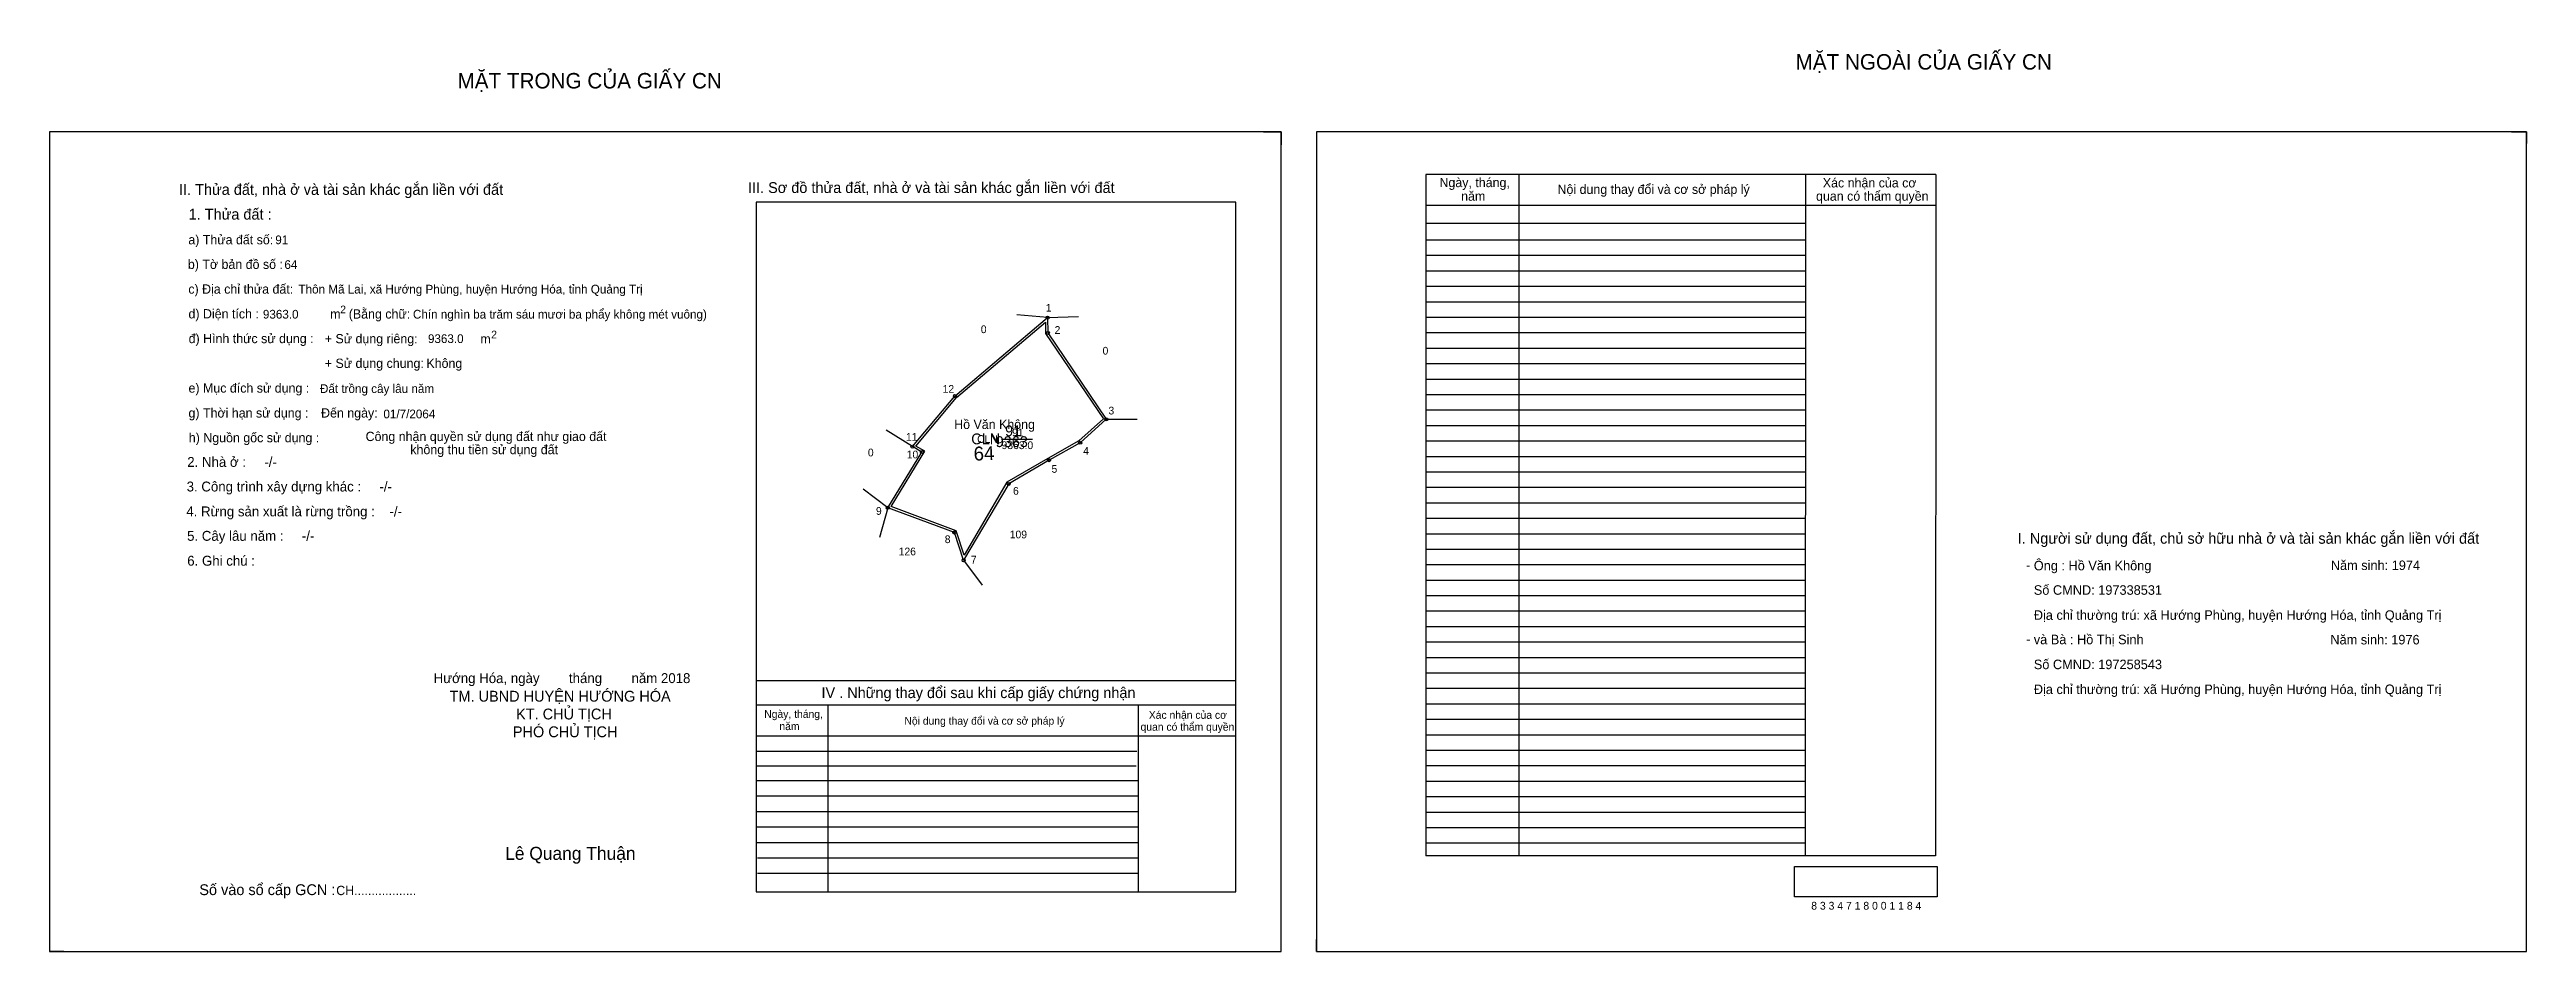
# Model space of a CAD drawing. Extents: x 530970 to 534481, y 1847183 to 1847794.
# Drawn here: x 532880 to 534481, y 1847211 to 1847794 of the extents above.
import ezdxf

# ---------------------------------------------------------------- set-up
doc = ezdxf.new("R2010")
doc.units = 0
for name, color, linetype in [('Default', 7, 'Continuous'), ('Level 10', 7, 'Continuous'), ('Level 11', 7, 'Continuous'), ('Level 13', 7, 'Continuous'), ('Level 2', 7, 'Continuous'), ('Level 27', 7, 'Continuous'), ('Level 3', 7, 'Continuous'), ('Level 36', 7, 'Continuous'), ('Level 4', 7, 'Continuous'), ('Level 5', 7, 'Continuous'), ('Level 55', 7, 'Continuous'), ('Level 6', 7, 'Continuous'), ('Level 7', 7, 'Continuous'), ('Level 8', 7, 'Continuous'), ('Level 9', 7, 'Continuous')]:
    doc.layers.add(name, color=color, linetype=linetype)

msp = doc.modelspace()

# ---------------------------------------------------------------- linework, layer by layer
at = {"layer": 'Level 10'}
for p, q in [((533664.9, 1847741), (533676.2, 1847741)), ((533676.2, 1847741), (533676.2, 1847732.6)), ((534471.7, 1847741), (534481.3, 1847741)), ((534481.3, 1847741), (534481.3, 1847733.6)), ((533525.4, 1847611), (533563.2, 1847555.2)), ((532880.1, 1847218.8), (532880.1, 1847211)), ((532889.3, 1847211), (532880.1, 1847211)), ((533699, 1847211), (533699, 1847218.8)), ((533699, 1847211), (533706.1, 1847211))]:
    msp.add_line(p, q, dxfattribs=at)
for points in [[(532880.1, 1847211), (533676.2, 1847211), (533676.2, 1847741), (532880.1, 1847741)], [(533699, 1847211), (534481.3, 1847211), (534481.3, 1847741), (533699, 1847741)], [(533525.4, 1847611), (533563.2, 1847555.2), (533546.3, 1847540), (533526.2, 1847528.7), (533500.1, 1847513.4), (533471, 1847464), (533465, 1847482), (533422, 1847498), (533444, 1847534), (533437.9, 1847537.5), (533465.4, 1847570.2), (533525.3, 1847620.9)], [(533524, 1847610.6), (533561.4, 1847555.4), (533545.5, 1847541.2), (533525.5, 1847529.9), (533499, 1847514.5), (533471.4, 1847467.4), (533466.1, 1847483.1), (533424.1, 1847498.7), (533445.9, 1847534.5), (533440, 1847537.9), (533466.4, 1847569.2), (533524, 1847617.9)]]:
    msp.add_lwpolyline(points, close=True, dxfattribs=at)
at = {"layer": 'Level 11'}
for centre in [(533525.3, 1847620.9), (533525.4, 1847611), (533525.4, 1847611), (533465.4, 1847570.2), (533563.2, 1847555.2), (533437.9, 1847537.5), (533444, 1847534), (533526.2, 1847528.7), (533546.3, 1847540), (533500.1, 1847513.4), (533422, 1847498), (533465, 1847482), (533471, 1847464)]:
    msp.add_circle(centre, 1, dxfattribs=at)
at = {"layer": 'Level 27'}
for p, q in [((533525.3, 1847620.9), (533505.4, 1847622.8)), ((533525.3, 1847620.9), (533545.3, 1847621.7)), ((533437.9, 1847537.5), (533421, 1847548.2)), ((533563.2, 1847555.2), (533583.2, 1847555.3)), ((533422, 1847498), (533406, 1847510)), ((533422, 1847498), (533416.7, 1847478.7)), ((533471, 1847464), (533483, 1847448))]:
    msp.add_line(p, q, dxfattribs=at)
at = {"layer": 'Level 6'}
msp.add_lwpolyline([(534008, 1847266.1), (534100.4, 1847266.1), (534100.4, 1847246.3), (534008, 1847246.3)], close=True, dxfattribs=at)
at = {"layer": 'Level 7'}
for p, q in [((534015, 1847671), (533769.8, 1847671)), ((534015, 1847661), (533769.8, 1847661)), ((534015, 1847651), (533769.8, 1847651)), ((534015, 1847641), (533769.8, 1847641)), ((534015, 1847631), (533769.8, 1847631)), ((534015, 1847621), (533769.8, 1847621)), ((534015, 1847611), (533769.8, 1847611)), ((534015, 1847601), (533769.8, 1847601)), ((534015, 1847591), (533769.8, 1847591)), ((534015, 1847581), (533769.8, 1847581)), ((534015, 1847571), (533769.8, 1847571)), ((534015, 1847561), (533769.8, 1847561)), ((534015, 1847551), (533769.8, 1847551)), ((533496.4, 1847542.4), (533508.3, 1847542.4)), ((534015, 1847541), (533769.8, 1847541)), ((534015, 1847531), (533769.8, 1847531)), ((534015, 1847521), (533769.8, 1847521)), ((534015, 1847511), (533769.8, 1847511)), ((534015, 1847501), (533769.8, 1847501)), ((534015, 1847491), (533769.8, 1847491)), ((534015, 1847481), (533769.8, 1847481)), ((534015, 1847471), (533769.8, 1847471)), ((534015, 1847461), (533769.8, 1847461)), ((534015, 1847451), (533769.8, 1847451)), ((534015, 1847441), (533769.8, 1847441)), ((534015, 1847431), (533769.8, 1847431)), ((534015, 1847421), (533769.8, 1847421)), ((534015, 1847411), (533769.8, 1847411)), ((534015, 1847401), (533769.8, 1847401)), ((534015, 1847391), (533769.8, 1847391)), ((534015, 1847381), (533769.8, 1847381)), ((534015, 1847371), (533769.8, 1847371)), ((534015, 1847361), (533769.8, 1847361)), ((533583, 1847340.4), (533336.9, 1847340.4)), ((534015, 1847351), (533769.8, 1847351)), ((534015, 1847341), (533769.8, 1847341)), ((533582.6, 1847330.9), (533336.9, 1847330.9)), ((533583.8, 1847321.4), (533336.9, 1847321.4)), ((534015, 1847331), (533769.8, 1847331)), ((534015, 1847321), (533769.8, 1847321)), ((533583.8, 1847311.4), (533336.9, 1847311.4)), ((534015, 1847311), (533769.8, 1847311)), ((533583.8, 1847301.4), (533336.9, 1847301.4)), ((533583.8, 1847291.4), (533336.9, 1847291.4)), ((534015, 1847301), (533769.8, 1847301)), ((534015, 1847291), (533769.8, 1847291)), ((533583.8, 1847281.4), (533336.9, 1847281.4)), ((534015, 1847281), (533769.8, 1847281)), ((533583.8, 1847271.4), (533337.7, 1847271.4)), ((533583.8, 1847261.4), (533337.7, 1847261.4))]:
    msp.add_line(p, q, dxfattribs=at)
at = {"layer": 'Level 8'}
for p, q in [((534099.4, 1847713.5), (533769.8, 1847713.5)), ((533769.8, 1847713.5), (533769.8, 1847273)), ((533829.8, 1847713.5), (533829.8, 1847273)), ((534015.2, 1847713.3), (534015, 1847273)), ((534099.4, 1847713.5), (534099.3, 1847273)), ((533646.9, 1847695.6), (533336.9, 1847695.6)), ((533336.9, 1847695.6), (533336.9, 1847249.6)), ((533646.9, 1847249.6), (533646.9, 1847695.6)), ((534099.4, 1847693.5), (533769.8, 1847693.5)), ((534015, 1847681.8), (533769.8, 1847681.8)), ((533646.9, 1847386), (533336.9, 1847386)), ((533646.9, 1847370.3), (533336.9, 1847370.3)), ((533383.2, 1847370.3), (533383.2, 1847249.6)), ((533583.8, 1847370.3), (533583.8, 1847249.6)), ((533646.9, 1847350.3), (533336.9, 1847350.3)), ((534099.3, 1847273), (533769.8, 1847273)), ((533336.9, 1847249.6), (533646.9, 1847249.6))]:
    msp.add_line(p, q, dxfattribs=at)
at = {"layer": 'Level 9'}
msp.add_line((533495.5, 1847542.4), (533515.6, 1847542.4), dxfattribs=at)

# ---------------------------------------------------------------- texts
at = {"layer": 'Default'}
for s, p in [('e) Mục đích sử dụng :', (532969.9, 1847572.4)), ('g) Thời hạn sử dụng :', (532969.9, 1847556.3)), ('Đến ngày:', (533055.6, 1847556.3)), ('h) Nguồn gốc sử dụng :', (532970.1, 1847540.3)), ('Công nhận quyền sử dụng đất như giao đất', (533084.4, 1847541.1)), ('không thu tiền sử dụng đất', (533113.3, 1847532.6))]:
    msp.add_text(s, height=6, dxfattribs=at).set_placement(p)
at = {"layer": 'Level 13'}
for s, p in [('CLN', (533479.7, 1847539.9)), ('91', (533502.3, 1847544.1)), ('9363.0', (533495.5, 1847535.9))]:
    msp.add_text(s, height=5, dxfattribs=at).set_placement(p)
at = {"layer": 'Level 2'}
msp.add_text('Hồ Văn Không', height=6, dxfattribs=at).set_placement((533464.9, 1847548.9))
at = {"layer": 'Level 3'}
msp.add_text('CLN', height=7, dxfattribs=at).set_placement((533475.9, 1847539))
at = {"layer": 'Level 36'}
for s, p in [('0', (533482.1, 1847610.9)), ('0', (533560.8, 1847597)), ('0', (533409.1, 1847531.2)), ('109', (533500.8, 1847478.2)), ('126', (533429, 1847467.2))]:
    msp.add_text(s, height=5, dxfattribs=at).set_placement(p)
at = {"layer": 'Level 4'}
msp.add_text('91', height=7, dxfattribs=at).set_placement((533497.8, 1847544.2))
at = {"layer": 'Level 5'}
msp.add_text('9363', height=7, dxfattribs=at).set_placement((533491.7, 1847537.2))
at = {"layer": 'Level 55'}
for s, height, p in [('2', 0.8, (533525.1, 1847611)), ('1', 0.8, (533525.1, 1847620.9)), ('0', 0.22, (533525.3, 1847620.7)), ('0', 0.22, (533525.3, 1847620.7)), ('0', 0.22, (533525.3, 1847620.7)), ('0', 0.22, (533525.3, 1847610.8)), ('12', 0.8, (533464.9, 1847570.2)), ('0', 0.22, (533465.4, 1847570)), ('0', 0.22, (533465.4, 1847570)), ('3', 0.8, (533563, 1847555.2)), ('109', 0.22, (533563, 1847554.9)), ('0', 0.22, (533563.1, 1847554.9)), ('11', 0.8, (533437.4, 1847537.5)), ('0', 0.22, (533437.8, 1847537.3)), ('0', 0.22, (533437.8, 1847537.3)), ('0', 0.22, (533437.8, 1847537.3)), ('0', 0.22, (533437.8, 1847537.3)), ('10', 0.8, (533443.4, 1847534)), ('0', 0.22, (533443.9, 1847533.8)), ('0', 0.22, (533443.9, 1847533.8)), ('5', 0.8, (533525.9, 1847528.7)), ('109', 0.22, (533525.9, 1847528.5)), ('4', 0.8, (533546, 1847540)), ('109', 0.22, (533546.1, 1847539.8)), ('6', 0.8, (533499.8, 1847513.4)), ('109', 0.22, (533499.8, 1847513.2)), ('9', 0.8, (533421.7, 1847498)), ('126', 0.22, (533421.8, 1847497.8)), ('0', 0.22, (533421.9, 1847497.8)), ('0', 0.22, (533421.9, 1847497.8)), ('8', 0.8, (533464.7, 1847482)), ('126', 0.22, (533464.8, 1847481.8)), ('7', 0.8, (533470.7, 1847464)), ('109', 0.22, (533470.8, 1847463.8)), ('126', 0.22, (533470.8, 1847463.8))]:
    msp.add_text(s, height=height, dxfattribs=at).set_placement(p)
at = {"layer": 'Level 6'}
for s, height, p in [('91', 5.63, (533026, 1847668.4)), ('64', 5.63, (533031.9, 1847652.4)), ('Thôn Mã Lai, xã Hướng Phùng, huyện Hướng Hóa, tỉnh Quảng Trị', 5.64, (533041, 1847636.5)), ('9363.0', 5.63, (533018, 1847620.3)), ('Chín nghìn ba trăm sáu mươi ba phẩy không mét vuông)', 5.632, (533115, 1847620.3)), ('9363.0', 5.63, (533124.7, 1847604.5)), ('Đất trồng cây lâu năm', 5.64, (533054.9, 1847572.2)), ('01/7/2064', 5.64, (533095.9, 1847555.8)), ('Ông : Hồ Văn Không', 6.16, (534162.8, 1847457.5)), ('Năm sinh: 1974', 6.16, (534354.8, 1847457.7)), ('Số CMND: 197338531', 6.16, (534162.8, 1847441.7)), ('và Bà : Hồ Thị Sinh', 6.16, (534162.8, 1847409.7)), ('Địa chỉ thường trú: xã Hướng Phùng, huyện Hướng Hóa, tỉnh Quảng Trị', 6.16, (534162.8, 1847425.5)), ('Số CMND: 197258543', 6.16, (534162.8, 1847393.6)), ('Năm sinh: 1976', 6.16, (534354.5, 1847409.6)), ('Địa chỉ thường trú: xã Hướng Phùng, huyện Hướng Hóa, tỉnh Quảng Trị', 6.16, (534162.8, 1847377.5)), ('8 3 3 4 7 1 8 0 0 1 1 8 4', 5.04, (534018.9, 1847238.1))]:
    msp.add_text(s, height=height, dxfattribs=at).set_placement(p)
at = {"layer": 'Level 7'}
for s, height, p in [('MẶT NGOÀI CỦA GIẤY CN', 10, (534008.8, 1847781.3)), ('MẶT TRONG CỦA GIẤY CN', 10, (533143.8, 1847769.1)), ('II. Thửa đất, nhà ở và tài sản khác gắn liền với đất', 7, (532963.8, 1847700.3)), ('III. Sơ đồ thửa đất, nhà ở và tài sản khác gắn liền với đất', 7, (533331.6, 1847701.5)), ('Ngày, tháng,', 6, (533778.6, 1847705.3)), ('Nội dung thay đổi và cơ sở pháp lý', 6, (533854.9, 1847700.9)), ('Xác nhận của cơ', 6, (534026.4, 1847705.1)), ('1. Thửa đất :', 7, (532970, 1847684.3)), ('năm', 6, (533792.6, 1847696.5)), (' quan có thẩm quyền', 6, (534019.8, 1847696.5)), ('a) Thửa đất số:', 6, (532969.8, 1847668.3)), ('b) Tờ bản đồ số :', 6, (532969.5, 1847652.4)), ('c) Địa chỉ thửa đất:', 6, (532969.8, 1847636.4)), ('d) Diện tích :', 6, (532969.9, 1847620.4)), ('m', 6, (533061.5, 1847620.3)), ('2', 5, (533068, 1847623.7)), ('(Bằng chữ:', 6, (533073.5, 1847620.3)), ('đ) Hình thức sử dụng :', 6, (532970, 1847604.4)), ('+ Sử dụng riêng:', 6, (533058, 1847604.3)), ('m', 6, (533158.6, 1847604.2)), ('2', 5, (533165.6, 1847607.5)), ('+ Sử dụng chung:', 6, (533058, 1847588.4)), ('Không', 6, (533123.7, 1847588.4)), ('2. Nhà ở :     -/-', 6.4, (532969.1, 1847524.4)), ('3. Công trình xây dựng khác :     -/-', 6.4, (532968.7, 1847508.5)), ('4. Rừng sản xuất là rừng trồng :    -/-', 6.4, (532968.5, 1847492.4)), ('5. Cây lâu năm :     -/-', 6.4, (532969, 1847476.6)), ('I. Người sử dụng đất, chủ sở hữu nhà ở và tài sản khác gắn liền với đất', 7, (534152.4, 1847474.7)), ('6. Ghi chú :', 6.4, (532969.1, 1847460.5)), ('-', 6.4, (534157.7, 1847457.7)), ('-', 6.4, (534157.8, 1847409.9)), ('Hướng Hóa, ngày        tháng        năm 2018', 6.4, (533128.4, 1847384.6)), ('TM. UBND HUYỆN HƯỚNG HÓA', 7, (533138.7, 1847372.6)), ('KT. CHỦ TỊCH', 7, (533181.7, 1847361.1)), ('IV . Những thay đổi sau khi cấp giấy chứng nhận', 7, (533379.1, 1847374.9)), ('PHÓ CHỦ TỊCH', 7, (533179.6, 1847349.6)), ('Ngày, tháng,', 5, (533342.1, 1847362.1)), ('năm', 5, (533351.9, 1847354.2)), ('Nội dung thay đổi và cơ sở pháp lý', 5, (533432.7, 1847357.7)), (' quan có thẩm quyền', 5, (533583.5, 1847353.8)), ('Xác nhận của cơ', 5, (533590.7, 1847361.5)), ('Lê Quang Thuận', 8.4, (533174.6, 1847270.3)), ('Số vào sổ cấp GCN :', 7, (532976.9, 1847247.5)), ('CH..................', 6, (533065.4, 1847247.5))]:
    msp.add_text(s, height=height, dxfattribs=at).set_placement(p)
msp.add_text('64', height=9, rotation=2, dxfattribs=at).set_placement((533477.6, 1847528.4))
at = {"layer": 'Level 9'}
for s, p in [('1', (533524.1, 1847624.8)), ('2', (533529.8, 1847610.4)), ('12', (533457.4, 1847572.3)), ('3', (533564.6, 1847558.3)), ('11', (533433.7, 1847541.3)), ('10', (533434.2, 1847529.9)), ('4', (533548.3, 1847532.3)), ('5', (533527.8, 1847520.6)), ('9', (533414.3, 1847493.4)), ('6', (533502.9, 1847506.4)), ('8', (533458.8, 1847475.1)), ('7', (533475.7, 1847461.9))]:
    msp.add_text(s, height=5, dxfattribs=at).set_placement(p)

doc.saveas('drawing.dxf')
